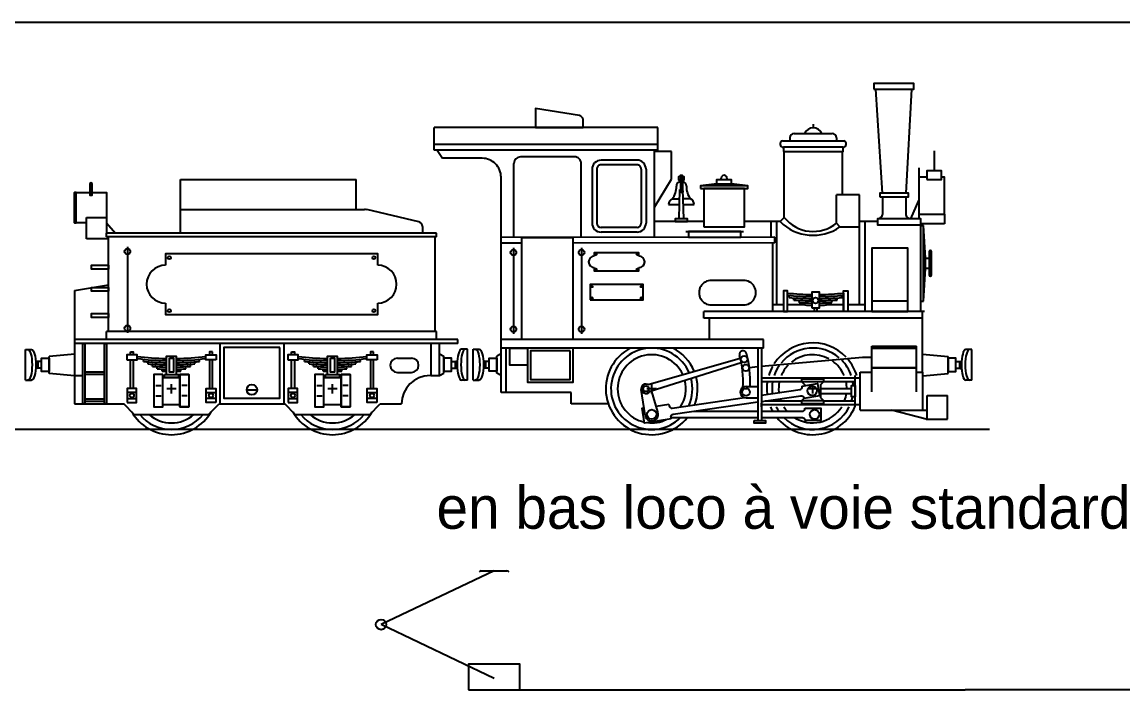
# Model space of a CAD drawing. Extents: x -9190 to 21925, y -3698 to 11555.
# Drawn here: x 20936 to 21299.2, y 5104.5 to 5325 of the extents above; entities that cross this region are included whole.
import ezdxf

# ---------------------------------------------------------------- set-up
doc = ezdxf.new("R2010")
doc.units = 0
doc.layers.get('0').update_dxf_attribs({"linetype": 'CONTINUOUS'})

msp = doc.modelspace()

# ---------------------------------------------------------------- linework, layer by layer
for p, q in [((21219.83, 5268.53), (21217.64, 5302.86)), ((21227.64, 5268.53), (21229.61, 5302.86)), ((21072.02, 5282.68), (21072.02, 5290.18)), ((21145.77, 5290.18), (21072.02, 5290.18)), ((21145.77, 5282.69), (21145.77, 5290.18)), ((21197.02, 5291.3), (21197.02, 5290.05)), ((21186.86, 5285.83), (21207.18, 5285.83)), ((21189.36, 5286.76), (21189.36, 5286.76)), ((21189.36, 5286.76), (21189.36, 5285.83)), ((21190.77, 5288.17), (21203.27, 5288.17)), ((21204.68, 5286.76), (21204.68, 5285.83)), ((21145.77, 5284.56), (21072.02, 5284.55)), ((21145.77, 5282.69), (21072.02, 5282.68)), ((21072.96, 5282.68), (21074.75, 5280.02)), ((21144.68, 5253.94), (21144.68, 5282.69)), ((21150.3, 5282.21), (21144.68, 5282.21)), ((21150.3, 5273.15), (21150.3, 5282.21)), ((21236.93, 5282.51), (21236.93, 5275.87)), ((21087.8, 5280.02), (21074.75, 5280.02)), ((21098.27, 5253.93), (21098.27, 5278.3)), ((21118.27, 5280.5), (21100.46, 5280.49)), ((21120.46, 5253.93), (21120.46, 5278.31)), ((21138.89, 5279.41), (21127.02, 5279.4)), ((21138.89, 5277.84), (21127.02, 5277.84)), ((21124.05, 5276.43), (21124.05, 5258.62)), ((21125.61, 5276.43), (21125.61, 5258.62)), ((21140.3, 5276.44), (21140.3, 5258.62)), ((21141.86, 5276.44), (21141.86, 5258.62)), ((21231.86, 5276.92), (21231.86, 5260.05)), ((20988.27, 5255.34), (20988.27, 5272.99)), ((20988.27, 5272.99), (21046.24, 5272.99)), ((21046.24, 5263.15), (21046.24, 5272.99)), ((21094.05, 5202.68), (21094.05, 5273.77)), ((21144.68, 5263.93), (21150.3, 5273.15)), ((21153.23, 5273.28), (21153.23, 5269.75)), ((21153.85, 5273.28), (21153.85, 5269.75)), ((21165.18, 5271.63), (21159.83, 5270.98)), ((21166.67, 5272.88), (21166.67, 5273.5)), ((21168.55, 5273.5), (21168.55, 5272.88)), ((21175.46, 5270.98), (21170.11, 5271.63)), ((21150.53, 5266.6), (21152.97, 5266.6)), ((21152.76, 5260.05), (21153.07, 5269.75)), ((21153.07, 5269.75), (21154.01, 5269.75)), ((21154.32, 5260.05), (21154.01, 5269.75)), ((21156.55, 5266.6), (21154.11, 5266.6)), ((21212.33, 5267.98), (21204.75, 5267.98)), ((21204.75, 5258.66), (21204.75, 5267.98)), ((21212.33, 5257.36), (21212.33, 5267.98)), ((20988.27, 5263.15), (21049, 5263.15)), ((21066.91, 5259.05), (21049.71, 5263.07)), ((21149.3, 5264.74), (21152.91, 5264.74)), ((21154.17, 5264.74), (21157.78, 5264.74)), ((21229.21, 5260.05), (21231.86, 5266.13)), ((20957.26, 5260.51), (20963.89, 5260.51)), ((20957.26, 5253.46), (20957.26, 5260.51)), ((21186.08, 5259.11), (21187.49, 5260.51)), ((21218.27, 5260.05), (21218.27, 5258.03)), ((21240.3, 5261.55), (21240.3, 5258.43)), ((20963.89, 5258.77), (20966.87, 5255.34)), ((21068.11, 5257.53), (21068.11, 5255.34)), ((21138.9, 5257.22), (21127.02, 5257.22)), ((21138.9, 5255.66), (21127.02, 5255.65)), ((21160.93, 5259.11), (21144.68, 5259.11)), ((21154.99, 5255.81), (21174.05, 5255.81)), ((21186.08, 5259.11), (21174.36, 5259.11)), ((21183.12, 5253.94), (21183.12, 5259.11)), ((21185, 5231.61), (21185, 5259.11)), ((21205.84, 5257.36), (21204.75, 5258.66)), ((21205.84, 5257.36), (21212.33, 5257.36)), ((21218.27, 5259.11), (21212.33, 5259.11)), ((21212.33, 5231.61), (21212.33, 5259.11)), ((21214.21, 5229.42), (21214.21, 5259.11)), ((21232.49, 5231.61), (21232.49, 5259.11)), ((21240.3, 5258.43), (21232.49, 5258.43)), ((21232.49, 5257.86), (21233.43, 5257.86)), ((21234.05, 5247.07), (21233.43, 5257.86)), ((21233.43, 5232.86), (21233.43, 5257.86)), ((20964.52, 5253.46), (20957.26, 5253.46)), ((20963.89, 5254.09), (20963.89, 5255.34)), ((21072.8, 5255.34), (20963.89, 5255.34)), ((21072.8, 5254.09), (20963.89, 5254.09)), ((20964.52, 5222.84), (20964.52, 5254.09)), ((21072.18, 5254.09), (21072.18, 5222.84)), ((21072.8, 5254.09), (21072.8, 5255.34)), ((21184.36, 5253.94), (21094.05, 5253.93)), ((21100.93, 5252.06), (21094.05, 5252.05)), ((21100.93, 5220.18), (21100.93, 5253.93)), ((21100.93, 5253.93), (21117.8, 5253.93)), ((21117.8, 5220.18), (21117.8, 5253.93)), ((21184.36, 5252.07), (21117.8, 5252.06)), ((21183.74, 5229.41), (21183.74, 5252.07)), ((21184.36, 5252.07), (21184.36, 5253.94)), ((20970.77, 5250.8), (20970.77, 5222.37)), ((21098.11, 5250.49), (21098.11, 5222.05)), ((21120.61, 5250.49), (21120.61, 5222.05)), ((21233.43, 5232.86), (21234.05, 5243.64)), ((20953.27, 5236.43), (20964.52, 5238.25)), ((21174.05, 5239.72), (21163.42, 5239.72)), ((20953.27, 5236.43), (20953.27, 5198.93)), ((21189.08, 5234.05), (21189.15, 5234.75)), ((21190.65, 5233.21), (21190.71, 5233.91)), ((21204.95, 5233.21), (21204.89, 5233.91)), ((21206.52, 5234.05), (21206.46, 5234.75)), ((21207.02, 5235.51), (21207.02, 5229.42)), ((21163.42, 5231.61), (21174.05, 5231.61)), ((21174.05, 5231.61), (21174.05, 5231.61)), ((21187.18, 5231.61), (21183.74, 5231.61)), ((21194.24, 5231.61), (21188.58, 5231.61)), ((21192.44, 5232.38), (21192.48, 5233.09)), ((21194.24, 5231.59), (21194.26, 5232.3)), ((21197.33, 5230.67), (21197.33, 5229.42)), ((21198.27, 5230.67), (21198.27, 5229.42)), ((21201.36, 5231.59), (21201.34, 5232.3)), ((21207.02, 5231.61), (21201.36, 5231.61)), ((21203.16, 5232.38), (21203.12, 5233.09)), ((21214.21, 5231.61), (21208.43, 5231.61)), ((21228.27, 5232.86), (21216.4, 5232.86)), ((21232.49, 5232.86), (21233.43, 5232.86)), ((21232.49, 5229.42), (21232.49, 5231.61)), ((21233.74, 5229.42), (21160.93, 5229.41)), ((21160.93, 5227.22), (21160.93, 5229.41)), ((21233.11, 5227.23), (21160.93, 5227.22)), ((21162.8, 5220.19), (21162.8, 5227.22)), ((21233.11, 5209.41), (21233.11, 5229.42)), ((20953.27, 5220.18), (20953.27, 5218.93)), ((21079.83, 5220.18), (20953.27, 5220.18)), ((20963.89, 5220.18), (20963.89, 5222.84)), ((21072.8, 5222.84), (20963.89, 5222.84)), ((21072.8, 5220.18), (21072.8, 5222.84)), ((21079.83, 5218.93), (21079.83, 5220.18)), ((21180.61, 5220.19), (21094.05, 5220.18)), ((21180.61, 5217.38), (21180.61, 5220.19)), ((20937.14, 5216.91), (20939.17, 5216.91)), ((20937.14, 5206.75), (20937.14, 5216.91)), ((21079.83, 5218.93), (20953.27, 5218.93)), ((21082.99, 5216.97), (21080.96, 5216.97)), ((21082.99, 5206.82), (21082.99, 5216.97)), ((21084.8, 5216.97), (21086.83, 5216.97)), ((21084.8, 5206.82), (21084.8, 5216.97)), ((21180.61, 5217.38), (21094.05, 5217.37)), ((21095.77, 5202.68), (21095.77, 5217.37)), ((21178.74, 5217.38), (21178.74, 5193.53)), ((21179.99, 5217.38), (21179.99, 5193.53)), ((21216.36, 5218), (21231.05, 5218)), ((21216.36, 5202.99), (21216.36, 5218)), ((21216.36, 5217.38), (21231.05, 5217.38)), ((21231.05, 5202.99), (21231.05, 5218)), ((21249.36, 5216.91), (21247.33, 5216.91)), ((21249.36, 5206.75), (21249.36, 5216.91)), ((20941.21, 5212.92), (20940.54, 5213.1)), ((20942.46, 5212.92), (20941.21, 5212.92)), ((20941.21, 5212.92), (20941.21, 5210.73)), ((20953.39, 5215.42), (20944.96, 5214.64)), ((20944.96, 5209.02), (20944.96, 5214.64)), ((20976.09, 5212.99), (20976.16, 5213.68)), ((20977.57, 5212.14), (20977.63, 5212.84)), ((20993.03, 5212.14), (20992.97, 5212.84)), ((20994.52, 5212.99), (20994.45, 5213.68)), ((21029.21, 5212.99), (21029.28, 5213.68)), ((21030.69, 5212.14), (21030.75, 5212.84)), ((21046.16, 5212.14), (21046.1, 5212.84)), ((21047.64, 5212.99), (21047.57, 5213.68)), ((21059.83, 5214.04), (21064.52, 5214.04)), ((21073.74, 5215.43), (21075.18, 5214.71)), ((21075.18, 5209.08), (21075.18, 5214.71)), ((21077.68, 5212.99), (21078.93, 5212.99)), ((21078.93, 5212.99), (21079.6, 5213.17)), ((21078.93, 5212.99), (21078.93, 5210.8)), ((21088.86, 5212.99), (21088.19, 5213.17)), ((21090.11, 5212.99), (21088.86, 5212.99)), ((21088.86, 5212.99), (21088.86, 5210.8)), ((21094.05, 5215.43), (21092.61, 5214.71)), ((21092.61, 5209.08), (21092.61, 5214.71)), ((21142.55, 5205.34), (21172.97, 5214.1)), ((21143.21, 5203.15), (21173.3, 5212.6)), ((21179.99, 5211.39), (21213.3, 5214.41)), ((21213.3, 5214.41), (21216.36, 5214.41)), ((21233.11, 5215.42), (21241.55, 5214.64)), ((21241.55, 5209.02), (21241.55, 5214.64)), ((21244.05, 5212.92), (21245.3, 5212.92)), ((21245.3, 5212.92), (21245.97, 5213.1)), ((21245.3, 5212.92), (21245.3, 5210.73)), ((20941.21, 5210.73), (20940.54, 5210.56)), ((20942.46, 5210.73), (20941.21, 5210.73)), ((20953.27, 5208.24), (20944.96, 5209.02)), ((20979.03, 5211.33), (20979.08, 5212.03)), ((20980.59, 5210.53), (20980.63, 5211.23)), ((20982.21, 5209.76), (20982.23, 5210.46)), ((20988.39, 5209.76), (20988.37, 5210.46)), ((20990.01, 5210.53), (20989.98, 5211.23)), ((20991.57, 5211.33), (20991.52, 5212.03)), ((21032.16, 5211.33), (21032.21, 5212.03)), ((21033.72, 5210.53), (21033.75, 5211.23)), ((21035.34, 5209.76), (21035.36, 5210.46)), ((21041.52, 5209.76), (21041.49, 5210.46)), ((21043.14, 5210.53), (21043.1, 5211.23)), ((21044.69, 5211.33), (21044.65, 5212.03)), ((21059.83, 5209.36), (21064.52, 5209.36)), ((21073.74, 5208.3), (21075.18, 5209.08)), ((21077.68, 5210.8), (21078.93, 5210.8)), ((21078.93, 5210.8), (21079.6, 5210.62)), ((21088.86, 5210.8), (21088.19, 5210.62)), ((21090.11, 5210.8), (21088.86, 5210.8)), ((21094.05, 5208.3), (21092.61, 5209.08)), ((21175.85, 5211.01), (21178.74, 5211.27)), ((21212.46, 5209.41), (21216.36, 5209.41)), ((21212.46, 5196.91), (21212.46, 5209.41)), ((21216.36, 5210.81), (21231.05, 5210.81)), ((21231.05, 5210.81), (21216.36, 5210.81)), ((21231.05, 5209.41), (21233.24, 5209.41)), ((21233.24, 5196.91), (21233.24, 5209.41)), ((21233.24, 5208.24), (21241.55, 5209.02)), ((21244.05, 5210.73), (21245.3, 5210.73)), ((21245.3, 5210.73), (21245.97, 5210.56)), ((20937.14, 5206.75), (20939.17, 5206.75)), ((20980.14, 5205.03), (20981.86, 5205.03)), ((20985.3, 5202.38), (20985.3, 5205.5)), ((20990.46, 5205.03), (20988.74, 5205.03)), ((21033.27, 5205.03), (21034.99, 5205.03)), ((21038.43, 5202.38), (21038.43, 5205.5)), ((21043.58, 5205.03), (21041.86, 5205.03)), ((21070.93, 5208.3), (21070.61, 5208.3)), ((21082.99, 5206.82), (21080.96, 5206.82)), ((21084.8, 5206.82), (21086.83, 5206.82)), ((21143.74, 5202.38), (21143.74, 5205.5)), ((21179.99, 5207.59), (21212.46, 5207.59)), ((21179.99, 5206.34), (21193.24, 5206.34)), ((21196.86, 5202.38), (21196.86, 5205.5)), ((21200.46, 5206.34), (21210.89, 5206.34)), ((21210.89, 5198), (21210.89, 5208.31)), ((21249.36, 5206.75), (21247.33, 5206.75)), ((20980.14, 5201.58), (20981.86, 5201.58)), ((20986.86, 5203.94), (20983.74, 5203.94)), ((20990.46, 5201.58), (20988.74, 5201.58)), ((21010.14, 5203.62), (21013.58, 5203.62)), ((21033.27, 5201.58), (21034.99, 5201.58)), ((21039.99, 5203.94), (21036.86, 5203.94)), ((21043.58, 5201.58), (21041.86, 5201.58)), ((21117.18, 5202.68), (21094.05, 5202.68)), ((21117.18, 5198.94), (21117.18, 5202.68)), ((21141.56, 5195.34), (21140.32, 5203.71)), ((21145.3, 5203.94), (21142.18, 5203.94)), ((21145.76, 5196.34), (21143.74, 5203.04)), ((21174.85, 5204.71), (21178.74, 5204.71)), ((21198.43, 5203.94), (21195.3, 5203.94)), ((21234.64, 5201.75), (21241.36, 5201.75)), ((21234.64, 5193.94), (21234.64, 5201.75)), ((21241.36, 5193.94), (21241.36, 5201.75)), ((20953.27, 5198.93), (20969.59, 5198.93)), ((20973.03, 5195.49), (20969.59, 5198.93)), ((20997.57, 5195.49), (21001.01, 5198.93)), ((21001.01, 5198.93), (21022.72, 5198.93)), ((21026.15, 5195.49), (21022.72, 5198.93)), ((21050.7, 5195.49), (21054.14, 5198.93)), ((21054.14, 5198.93), (21061.24, 5198.93)), ((21061.24, 5198.93), (21061.24, 5198.93)), ((21129.43, 5198.94), (21117.18, 5198.94)), ((21149.42, 5198.91), (21149.49, 5198.47)), ((21174.85, 5200.96), (21178.74, 5200.96)), ((21179.99, 5198), (21179.99, 5199.25)), ((21179.99, 5198.72), (21212.46, 5198.72)), ((21181.14, 5199.97), (21193.24, 5199.97)), ((21200.46, 5199.97), (21210.89, 5199.97)), ((20973.03, 5195.49), (20997.57, 5195.49)), ((21026.15, 5195.49), (21050.7, 5195.49)), ((21150.19, 5194.02), (21150.13, 5194.42)), ((21212.46, 5196.91), (21234.33, 5196.91)), ((21234.33, 5193.94), (21222.85, 5196.91)), ((21234.33, 5193.94), (21241.36, 5193.94)), ((21091.75, 5143.85), (21054.44, 5126.11)), ((21087.53, 5143.85), (21095.97, 5143.85)), ((21091.75, 5108.36), (21054.44, 5126.11)), ((21083.35, 5104.63), (21247.2, 5104.63)), ((21411.06, 5104.63), (21247.2, 5104.63))]:
    msp.add_line(p, q)
at = {"color": 5}
for p, q in [((20944.78, 5190.5), (20896.05, 5190.5)), ((21255.14, 5190.5), (20937.86, 5190.5))]:
    msp.add_line(p, q, dxfattribs=at)
for points in [[(20550, 5325), (21925, 5325), (21925, 4460), (20550, 4460)], [(21217.06, 5302.86), (21230.19, 5302.86), (21230.19, 5304.73), (21217.06, 5304.73)], [(21187.18, 5282.23), (21206.86, 5282.23), (21206.86, 5283.64), (21187.18, 5283.64)], [(21153.15, 5273.85), (21153.93, 5273.85), (21153.93, 5274.32), (21153.15, 5274.32)], [(21234.54, 5273.04), (21239.32, 5273.04), (21239.32, 5275.87), (21234.54, 5275.87)], [(21159.83, 5270.05), (21175.46, 5270.05), (21175.46, 5270.98), (21159.83, 5270.98)], [(21165.11, 5271.63), (21170.11, 5271.63), (21170.11, 5272.88), (21165.11, 5272.88)], [(20953.27, 5258.77), (20953.89, 5258.77), (20953.89, 5268.77), (20953.27, 5268.77)], [(21160.93, 5257.36), (21174.36, 5257.36), (21174.36, 5270.05), (21160.93, 5270.05)], [(21219.05, 5267.28), (21228.43, 5267.28), (21228.43, 5268.53), (21219.05, 5268.53)], [(21151.51, 5259.11), (21155.57, 5259.11), (21155.57, 5260.05), (21151.51, 5260.05)], [(21155.93, 5253.94), (21173.11, 5253.94), (21173.11, 5255.81), (21155.93, 5255.81)], [(21216.4, 5229.42), (21228.27, 5229.42), (21228.27, 5250.36), (21216.4, 5250.36)], [(21235.3, 5243.64), (21234.05, 5243.64), (21234.05, 5247.07), (21235.3, 5247.07)], [(20964.52, 5243.46), (20958.89, 5243.46), (20958.89, 5244.71), (20964.52, 5244.71)], [(21123.43, 5233.31), (21140.93, 5233.31), (21140.93, 5238.31), (21123.43, 5238.31)], [(20964.52, 5236.11), (20958.89, 5236.11), (20958.89, 5237.36), (20964.52, 5237.36)], [(21187.18, 5229.42), (21188.58, 5229.42), (21188.58, 5236.29), (21187.18, 5236.29)], [(21196.55, 5230.67), (21199.05, 5230.67), (21199.05, 5235.82), (21196.55, 5235.82)], [(21208.43, 5229.42), (21207.02, 5229.42), (21207.02, 5236.29), (21208.43, 5236.29)], [(20964.52, 5227.5), (20958.89, 5227.5), (20958.89, 5228.75), (20964.52, 5228.75)], [(20956.08, 5218.93), (20953.27, 5218.93), (20953.27, 5208.3), (20956.08, 5208.3)], [(20956.08, 5218.93), (20956.71, 5218.93), (20956.71, 5198.93), (20956.08, 5198.93)], [(20963.27, 5218.93), (20963.89, 5218.93), (20963.89, 5198.93), (20963.27, 5198.93)], [(20971.79, 5216.11), (20972.72, 5216.11), (20972.72, 5215.18), (20971.79, 5215.18)], [(20998.82, 5216.11), (20997.88, 5216.11), (20997.88, 5215.18), (20998.82, 5215.18)], [(21022.49, 5218.93), (21001.24, 5218.93), (21001.24, 5198.93), (21022.49, 5198.93)], [(21021.08, 5217.52), (21002.64, 5217.52), (21002.64, 5200.8), (21021.08, 5200.8)], [(21024.91, 5216.11), (21025.85, 5216.11), (21025.85, 5215.18), (21024.91, 5215.18)], [(21051.94, 5216.11), (21051, 5216.11), (21051, 5215.18), (21051.94, 5215.18)], [(21073.74, 5218.93), (21070.93, 5218.93), (21070.93, 5208.3), (21073.74, 5208.3)], [(21102.8, 5211.75), (21096.95, 5211.75), (21096.95, 5217.37), (21102.8, 5217.37)], [(21117.8, 5217.37), (21102.8, 5217.37), (21102.8, 5206.12), (21117.8, 5206.12)], [(21116.86, 5216.43), (21103.74, 5216.43), (21103.74, 5207.06), (21116.86, 5207.06)], [(20944.96, 5209.64), (20942.46, 5209.64), (20942.46, 5214.02), (20944.96, 5214.02)], [(20970.54, 5213.46), (20973.97, 5213.46), (20973.97, 5215.18), (20970.54, 5215.18)], [(20971.79, 5213.46), (20972.72, 5213.46), (20972.72, 5204.09), (20971.79, 5204.09)], [(20983.58, 5208.62), (20987.02, 5208.62), (20987.02, 5214.55), (20983.58, 5214.55)], [(20984.67, 5214.04), (20985.94, 5214.04), (20985.94, 5209.44), (20984.67, 5209.44)], [(21000.07, 5213.46), (20996.63, 5213.46), (20996.63, 5215.18), (21000.07, 5215.18)], [(20998.82, 5213.46), (20997.88, 5213.46), (20997.88, 5204.09), (20998.82, 5204.09)], [(21023.66, 5213.46), (21027.1, 5213.46), (21027.1, 5215.18), (21023.66, 5215.18)], [(21024.91, 5213.46), (21025.85, 5213.46), (21025.85, 5204.09), (21024.91, 5204.09)], [(21036.71, 5208.62), (21040.14, 5208.62), (21040.14, 5214.55), (21036.71, 5214.55)], [(21037.79, 5214.04), (21039.06, 5214.04), (21039.06, 5209.44), (21037.79, 5209.44)], [(21053.19, 5213.46), (21049.76, 5213.46), (21049.75, 5215.18), (21053.19, 5215.18)], [(21051.94, 5213.46), (21051, 5213.46), (21051, 5204.09), (21051.94, 5204.09)], [(21075.18, 5209.71), (21077.68, 5209.71), (21077.68, 5214.08), (21075.18, 5214.08)], [(21092.61, 5209.71), (21090.11, 5209.71), (21090.11, 5214.08), (21092.61, 5214.08)], [(21241.55, 5209.64), (21244.05, 5209.64), (21244.05, 5214.02), (21241.55, 5214.02)], [(20956.71, 5208.77), (20963.27, 5208.77), (20963.27, 5209.4), (20956.71, 5209.4)], [(20982.49, 5208.62), (20979.52, 5208.62), (20979.52, 5197.99), (20982.49, 5197.99)], [(20982.96, 5208.62), (20987.64, 5208.62), (20987.64, 5207.68), (20982.96, 5207.68)], [(20988.11, 5208.62), (20991.08, 5208.62), (20991.08, 5197.99), (20988.11, 5197.99)], [(21035.61, 5208.62), (21032.64, 5208.62), (21032.64, 5197.99), (21035.61, 5197.99)], [(21036.08, 5208.62), (21040.77, 5208.62), (21040.77, 5207.68), (21036.08, 5207.68)], [(21041.24, 5208.62), (21044.21, 5208.62), (21044.21, 5197.99), (21041.24, 5197.99)], [(20982.49, 5207.68), (20988.11, 5207.68), (20988.11, 5198.62), (20982.49, 5198.62)], [(21035.61, 5207.68), (21041.24, 5207.68), (21041.24, 5198.62), (21035.61, 5198.62)], [(21193.24, 5207.28), (21200.46, 5207.28), (21200.46, 5206.25), (21193.24, 5206.25)], [(21210.89, 5201.28), (21209.64, 5201.28), (21209.64, 5205.03), (21210.89, 5205.03)], [(20970.69, 5199.41), (20973.82, 5199.41), (20973.82, 5204.09), (20970.69, 5204.09)], [(20970.69, 5200.73), (20973.82, 5200.73), (20973.82, 5202.76), (20970.69, 5202.76)], [(20999.91, 5199.41), (20996.79, 5199.41), (20996.79, 5204.09), (20999.91, 5204.09)], [(20999.91, 5200.73), (20996.79, 5200.73), (20996.79, 5202.76), (20999.91, 5202.76)], [(21023.82, 5199.41), (21026.94, 5199.41), (21026.94, 5204.09), (21023.82, 5204.09)], [(21023.82, 5200.73), (21026.94, 5200.73), (21026.94, 5202.76), (21023.82, 5202.76)], [(21053.04, 5199.41), (21049.91, 5199.41), (21049.91, 5204.09), (21053.04, 5204.09)], [(21053.04, 5200.73), (21049.91, 5200.73), (21049.91, 5202.76), (21053.04, 5202.76)], [(21209.64, 5203.88), (21199.43, 5203.88), (21199.43, 5202.44), (21209.64, 5202.44)], [(20956.71, 5199.87), (20963.27, 5199.87), (20963.27, 5200.49), (20956.71, 5200.49)], [(21193.24, 5200.06), (21200.46, 5200.06), (21200.46, 5199.03), (21193.24, 5199.03)], [(21177.49, 5193.53), (21181.24, 5193.53), (21181.24, 5192.59), (21177.49, 5192.59)], [(21083.35, 5104.63), (21100.22, 5104.63), (21100.22, 5113.07), (21083.35, 5113.07)]]:
    msp.add_lwpolyline(points, close=True)
msp.add_lwpolyline([(21105.46, 5290.18), (21121.08, 5290.18), (21121.08, 5292.73, 0.368472), (21119.9, 5294.11), (21105.46, 5296.43)], format="xyb", close=True)
for points in [[(21187.49, 5260.51), (21187.49, 5282.23), (21206.55, 5282.23), (21206.55, 5267.98)], [(21153.85, 5272.92), (21154.48, 5272.92), (21154.48, 5273.85), (21152.6, 5273.85), (21152.6, 5272.92), (21153.23, 5272.92)], [(21234.54, 5273.8), (21231.86, 5273.8), (21231.86, 5261.55), (21240.3, 5261.55), (21240.3, 5273.8), (21239.32, 5273.8)], [(20958.35, 5271.51), (20958.35, 5267.84), (20959.13, 5267.84), (20959.13, 5271.51)], [(21153.23, 5272.92), (21153.02, 5272.92), (21153.02, 5272.2), (21153.23, 5272.2)], [(21153.85, 5272.2), (21154.06, 5272.2), (21154.06, 5272.92), (21153.85, 5272.92)], [(20957.26, 5258.77), (20953.27, 5258.77), (20953.27, 5268.77), (20958.35, 5268.77)], [(20959.13, 5268.77), (20963.89, 5268.77), (20963.89, 5255.34)], [(21053.35, 5244.71), (21053.35, 5248.46), (20983.35, 5248.46), (20983.35, 5244.71)], [(21139.55, 5247.69), (21139.55, 5248.82), (21124.8, 5248.82), (21124.8, 5247.69)], [(21235.3, 5249.18), (21235.3, 5241.53)], [(21236.08, 5241.53), (21236.08, 5249.18)], [(21124.8, 5243.94), (21124.8, 5242.82), (21139.55, 5242.82), (21139.55, 5243.94)], [(20983.35, 5232.21), (20983.35, 5228.46), (21053.35, 5228.46), (21053.35, 5232.21)], [(20991.08, 5208.62), (20988.11, 5208.62), (20988.11, 5197.99), (20991.08, 5197.99)], [(21044.21, 5208.62), (21041.24, 5208.62), (21041.24, 5197.99), (21044.21, 5197.99)], [(21193.24, 5206.25), (21194.27, 5205.22), (21194.27, 5205)], [(21193.33, 5204.85), (21198.42, 5205.65), (21199.06, 5201.58), (21193.97, 5200.77)], [(21200.46, 5206.25), (21199.43, 5205.22), (21199.43, 5201.09), (21200.46, 5200.06)], [(21150.19, 5194.02), (21141.39, 5192.62), (21140.61, 5197.51), (21141.22, 5197.61)], [(21145.19, 5198.24), (21149.42, 5198.91)], [(21193.97, 5200.79), (21193.24, 5200.06)], [(21194.27, 5197.56), (21199.55, 5197.56), (21199.55, 5193.44), (21194.27, 5193.44)], [(21150.12, 5194.47), (21178.74, 5194.47)], [(21157.66, 5196.53), (21178.74, 5196.53)]]:
    msp.add_lwpolyline(points)
for points in [[(21219.83, 5267.28), (21219.83, 5261.61, -0.414214), (21218.27, 5260.05), (21218.27, 5260.05), (21218.27, 5258.03), (21232.49, 5258.03), (21232.49, 5260.05), (21218.27, 5260.05)], [(21230.11, 5260.05), (21229.21, 5260.05, -0.414214), (21227.64, 5261.61), (21227.64, 5267.19)], [(21179.99, 5201.86), (21192.67, 5203.7, 0.414214), (21193.36, 5204.64), (21193.33, 5204.85)], [(21179.99, 5199.8), (21192.99, 5201.66, -0.414214), (21193.94, 5200.98), (21193.97, 5200.77)], [(21149.49, 5198.47), (21149.52, 5198.27, 0.414214), (21150.47, 5197.58), (21174.31, 5201.04)], [(21150.13, 5194.42), (21150.1, 5194.63, -0.414214), (21150.78, 5195.57), (21178.74, 5199.63)], [(21179.99, 5196.53), (21193.44, 5196.53, 0.414214), (21194.27, 5197.36), (21194.27, 5197.56)], [(21179.99, 5194.47), (21193.44, 5194.47, -0.414214), (21194.27, 5193.64), (21194.27, 5193.44)]]:
    msp.add_lwpolyline(points, format="xyb")
for centre, radius in [((21153.54, 5269.06), 0.312), ((20970.77, 5249.24), 0.938), ((21098.11, 5248.93), 0.938), ((21120.61, 5248.93), 0.938), ((21125.33, 5248.29), 0.25), ((21139.02, 5248.29), 0.25), ((20984.6, 5247.21), 0.5), ((21052.1, 5247.21), 0.5), ((21125.33, 5243.35), 0.25), ((21139.02, 5243.35), 0.25), ((21124.05, 5237.68), 0.25), ((21140.3, 5237.68), 0.25), ((21124.05, 5233.93), 0.25), ((21140.3, 5233.93), 0.25), ((21197.8, 5233.08), 0.938), ((20984.6, 5229.71), 0.5), ((21052.1, 5229.71), 0.5), ((20970.77, 5223.93), 0.938), ((21098.11, 5223.62), 0.938), ((21120.61, 5223.62), 0.938), ((21174.27, 5213.69), 1.09), ((21174.76, 5210.9), 1.09), ((21011.86, 5203.62), 1.72), ((21141.86, 5203.94), 0.938), ((21196.7, 5203.3), 1.56), ((20972.25, 5201.75), 0.688), ((20998.35, 5201.75), 0.688), ((21025.38, 5201.75), 0.688), ((21051.47, 5201.75), 0.688), ((21174.85, 5202.84), 1.25), ((21143.74, 5195.5), 1.56), ((21197.49, 5195.5), 1.56), ((21054.44, 5126.11), 1.69)]:
    msp.add_circle(centre, radius)
for centre, radius, start, end in [((21197.02, 5286.92), 3.12, 23.5782, 156.4218), ((21187.29, 5284.77), 1.14, 112.1663, 264.0939), ((21190.77, 5286.76), 1.41, 90, 180), ((21203.27, 5286.76), 1.41, 0, 90), ((21206.75, 5284.77), 1.14, 275.9061, 67.8337), ((21087.8, 5273.77), 6.25, 0, 90.0068), ((21100.46, 5278.3), 2.19, 90.0096, 180), ((21118.27, 5278.31), 2.19, 0, 90.0096), ((21127.02, 5276.43), 2.97, 90.0096, 180.0096), ((21127.02, 5276.43), 1.41, 90.0096, 180.0096), ((21138.89, 5276.44), 2.97, 0.0096, 90.0096), ((21138.89, 5276.44), 1.41, 0.0096, 90.0096), ((21167.61, 5273.5), 0.938, 0, 180), ((20958.74, 5271.51), 0.391, 0, 180), ((21145, 5270.69), 6.88, 323.5581, 1.4058), ((21153.12, 5270.95), 1.25, 94.4219, 184.2668), ((21153.54, 5273.28), 0.312, 0, 180), ((21153.96, 5270.95), 1.25, 355.7332, 85.5781), ((21162.08, 5270.69), 6.88, 178.5942, 216.4419), ((21151.35, 5264.72), 2.05, 113.5047, 179.5034), ((21153.54, 5269.06), 0.625, 139.8397, 216.4665), ((21153.54, 5269.06), 0.625, 323.5335, 40.1603), ((21155.73, 5264.72), 2.05, 0.4966, 66.4953), ((21049, 5260.02), 3.12, 76.866, 90), ((21197.02, 5267.94), 12.08, 217.9205, 309.7987), ((21066.55, 5257.53), 1.56, 0, 76.866), ((21127.02, 5258.62), 2.97, 180.0096, 270.0096), ((21127.02, 5258.62), 1.41, 180.0096, 270.0096), ((21138.9, 5258.62), 1.41, 270.0096, 0.0096), ((21138.9, 5258.62), 2.97, 270.0096, 0.0096), ((21197.02, 5270.17), 15.56, 225.3223, 304.5346), ((21235.69, 5249.18), 0.391, 0, 180), ((21124.8, 5245.82), 1.88, 90, 270), ((21139.55, 5245.82), 1.88, 270, 90), ((20983.35, 5238.46), 6.25, 90, 270), ((21053.35, 5238.46), 6.25, 270, 90), ((21235.69, 5241.53), 0.391, 180, 0), ((21163.42, 5235.67), 4.06, 89.9356, 270.0644), ((21174.06, 5235.67), 4.06, 269.9545, 90.0455), ((21197.8, 5325.67), 90.62, 264.1615, 269.2097), ((21197.8, 5325.67), 91.33, 264.2066, 269.2158), ((21197.8, 5325.67), 92.03, 264.562, 269.2218), ((21197.8, 5325.67), 90.62, 270.7903, 275.8385), ((21197.8, 5325.67), 91.33, 270.7842, 275.7934), ((21197.8, 5325.67), 92.03, 270.7782, 275.438), ((21197.8, 5325.67), 92.73, 265.5804, 269.2277), ((21197.8, 5325.67), 93.44, 266.7119, 269.2335), ((21197.8, 5325.67), 94.14, 267.8307, 269.2392), ((21197.8, 5325.67), 92.73, 270.7723, 274.4196), ((21197.8, 5325.67), 93.44, 270.7665, 273.2881), ((21197.8, 5325.67), 94.14, 270.7608, 272.1693), ((21143.74, 5203.94), 15.16, 117.5628, 321.3367), ((21143.74, 5203.94), 13.44, 23.2267, 315.1986), ((21143.74, 5203.94), 15.16, 22.4102, 62.4565), ((21173.87, 5215.29), 1.17, 15.4374, 195.4374), ((21196.86, 5203.94), 15.16, 43.4733, 146.9282), ((21196.86, 5203.94), 13.44, 49.5179, 140.8836), ((20984.78, 5296.37), 82.44, 262.4703, 269.1709), ((20984.78, 5296.3), 83.08, 262.5283, 269.1773), ((20984.76, 5294.08), 81.56, 263.8951, 269.173), ((20984.74, 5291.66), 79.84, 264.8453, 269.1674), ((20985.83, 5296.37), 82.44, 270.8291, 277.5297), ((20985.83, 5296.3), 83.08, 270.8227, 277.4717), ((20985.84, 5294.08), 81.56, 270.827, 276.1049), ((20985.86, 5291.66), 79.84, 270.8326, 275.1547), ((21037.9, 5296.37), 82.44, 262.4703, 269.1709), ((21037.9, 5296.3), 83.08, 262.5283, 269.1773), ((21037.88, 5294.08), 81.56, 263.8951, 269.173), ((21037.87, 5291.66), 79.84, 264.8453, 269.1674), ((21038.95, 5296.37), 82.44, 270.8291, 277.5297), ((21038.95, 5296.3), 83.08, 270.8227, 277.4717), ((21038.97, 5294.08), 81.56, 270.827, 276.1049), ((21038.98, 5291.66), 79.84, 270.8326, 275.1547), ((21059.83, 5211.7), 2.34, 90, 270), ((21064.52, 5211.7), 2.34, 270, 90), ((21143.74, 5203.94), 11.25, 24.6304, 257.6652), ((21142.04, 5206.5), 31.85, 356.2119, 15.4374), ((21142.04, 5206.5), 34.19, 356.9974, 15.4374), ((21196.86, 5203.94), 11.25, 61.7619, 128.6397), ((21196.86, 5203.94), 11.25, 22.8854, 54.6646), ((21196.86, 5203.94), 13.44, 19.0008, 44.7154), ((21196.86, 5203.94), 15.16, 16.7777, 39.542), ((20984.72, 5287.94), 76.82, 265.7581, 269.1545), ((20984.66, 5280.8), 70.38, 266.6835, 269.12), ((20984.51, 5262.25), 52.54, 267.4904, 268.9776), ((20985.89, 5287.94), 76.82, 270.8455, 274.2419), ((20985.94, 5280.8), 70.38, 270.88, 273.3165), ((20986.09, 5262.25), 52.54, 271.0224, 272.5096), ((21037.84, 5287.94), 76.82, 265.7581, 269.1545), ((21037.79, 5280.8), 70.38, 266.6835, 269.12), ((21037.64, 5262.25), 52.54, 267.4904, 268.9776), ((21039.01, 5287.94), 76.82, 270.8455, 274.2419), ((21039.06, 5280.8), 70.38, 270.88, 273.3165), ((21039.22, 5262.25), 52.54, 271.0224, 272.5096), ((21196.86, 5203.94), 15.16, 150.8596, 163.2223), ((21196.86, 5203.94), 13.44, 145.6862, 160.9992), ((21196.86, 5203.94), 11.25, 135.737, 157.1146), ((21070.61, 5198.93), 9.38, 90, 180), ((21141.86, 5203.94), 1.56, 63.9054, 329.5927), ((21143.74, 5203.94), 11.25, 328.0179, 14.4016), ((21143.74, 5203.94), 13.44, 335.5194, 14.8967), ((21143.74, 5203.94), 15.16, 339.6077, 15.1853), ((21196.86, 5203.94), 15.16, 170.8649, 186.5332), ((21196.86, 5203.94), 13.44, 169.6844, 186.3116), ((21196.86, 5203.94), 11.25, 167.6497, 185.9317), ((21196.86, 5203.94), 11.25, 359.6817, 12.3503), ((21196.86, 5203.94), 13.44, 4.6688, 10.3156), ((21174.85, 5202.84), 1.88, 90, 270), ((21196.86, 5203.94), 11.25, 339.3427, 352.3377), ((21196.86, 5203.94), 13.44, 342.8215, 348.599), ((21196.86, 5203.94), 15.16, 194.5906, 195.1802), ((21196.86, 5203.94), 15.16, 203.0636, 209.2525), ((21196.86, 5203.94), 13.44, 195.4202, 197.1785), ((21196.86, 5203.94), 13.44, 206.2226, 213.4468), ((21196.86, 5203.94), 15.16, 218.6633, 336.9364), ((21196.86, 5203.94), 11.25, 196.8464, 200.6573), ((21196.86, 5203.94), 11.25, 211.8554, 221.1729), ((21196.86, 5203.94), 13.44, 224.8014, 333.7774), ((21196.86, 5203.94), 11.25, 237.3165, 328.1446), ((20985.3, 5203.94), 15.16, 210.1505, 329.8495), ((20985.3, 5203.94), 13.44, 218.9429, 321.0571), ((20985.3, 5203.94), 11.25, 228.6566, 311.3434), ((21038.43, 5203.94), 15.16, 210.1505, 329.8495), ((21038.43, 5203.94), 13.44, 218.9429, 321.0571), ((21038.43, 5203.94), 11.25, 228.6566, 311.3434), ((21143.74, 5195.5), 2.19, 184.1787, 22.6089), ((21143.74, 5203.94), 11.25, 262.8973, 295.1027), ((21087.57, 5142.86), 0.992, 92.0858, 138.3484), ((21095.94, 5142.86), 0.992, 41.6516, 87.9142)]:
    msp.add_arc(centre, radius, start, end)
at = {"extrusion": (0, 0, -1)}
for centre in [(20937.92, 5211.83), (20939.17, 5211.83), (21085.58, 5211.9), (21086.83, 5211.9)]:
    msp.add_ellipse(centre, major_axis=(0, -5.08), ratio=0.276923, start_param=3.141593, end_param=6.283185, dxfattribs=at)
for centre in [(21080.96, 5211.9), (21082.21, 5211.9), (21247.33, 5211.83), (21248.58, 5211.83)]:
    msp.add_ellipse(centre, major_axis=(0, -5.08), ratio=0.276923, start_param=3.141593, end_param=6.283185)

# ---------------------------------------------------------------- texts
at = {"insert": (21290.24, 5171.74), "char_height": 14, "width": 696.6362, "attachment_point": 2}
msp.add_mtext('en bas loco à voie standard - voie modèle de 45 mm', dxfattribs=at)

doc.saveas('drawing.dxf')
